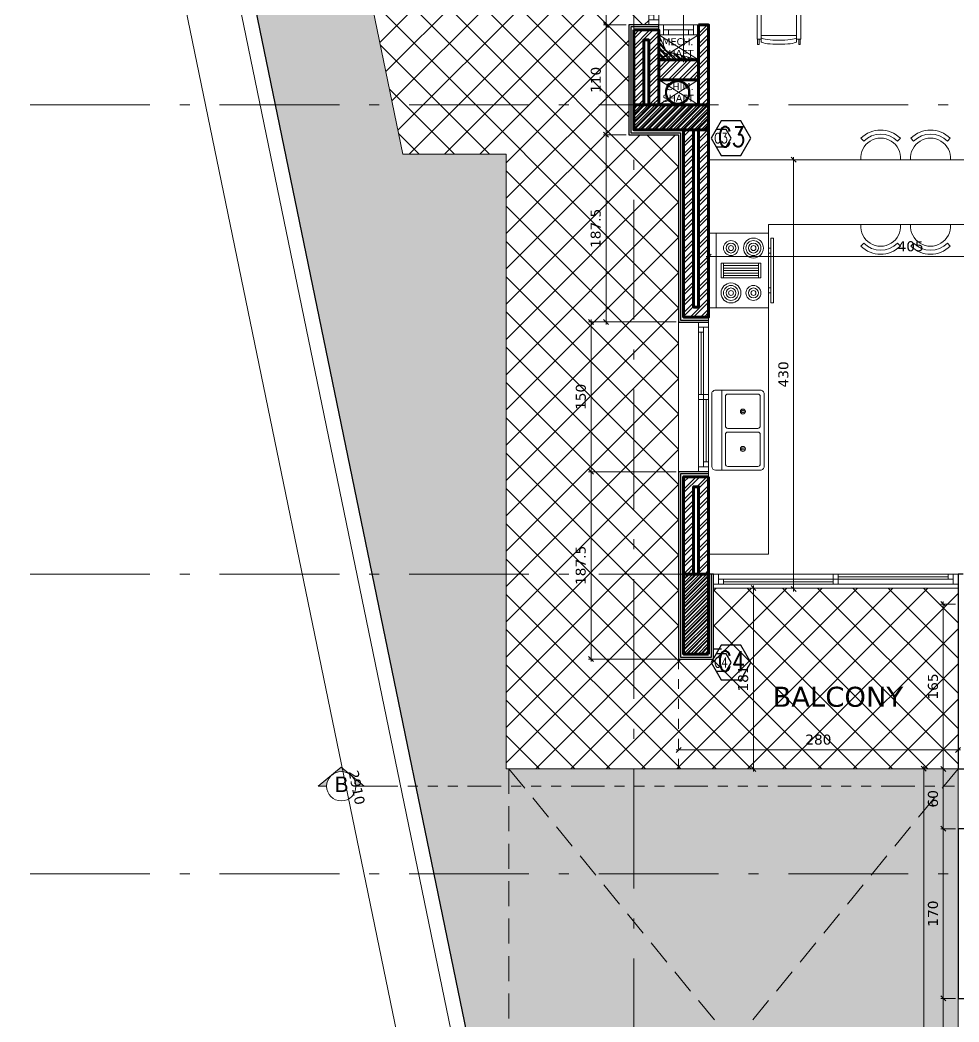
# Model space of a CAD drawing. Header units: inches. Extents: x -48 to 777, y -156 to 510.
# Drawn here: x 484.33 to 493.74, y 238.37 to 248.41 of the extents above; entities that cross this region are included whole.
import ezdxf
from ezdxf.enums import TextEntityAlignment as Align

# ---------------------------------------------------------------- set-up
doc = ezdxf.new("R2010")
doc.units = ezdxf.units.IN
doc.header["$MEASUREMENT"] = 0
for name, pattern in [('ACAD_ISO06W100', [36, 24, -3, 0, -3, 0, -3, 0, -3]), ('ACAD_ISO10W100', [18, 12, -3, 0, -3]), ('HIDDEN', [0.375, 0.25, -0.125])]:
    doc.linetypes.add(name, pattern=pattern)
doc.layers.get('Defpoints').update_dxf_attribs({"lineweight": 5})
for name, color, linetype, lineweight in [('A-AXIS', 253, 'ACAD_ISO10W100', 5), ('A-AXIS ST', 251, 'ACAD_ISO10W100', 5), ('A-DIM', 9, 'Continuous', 5), ('A-FURN1', 211, 'Continuous', 15), ('A-HIDDEN', 254, 'HIDDEN', 5), ('A-PILLARS', 1, 'Continuous', 60), ('A-PROJECTION2', 5, 'Continuous', 20), ('A-SANITARY', 120, 'Continuous', 5), ('A-SIGNS1', 20, 'Continuous', 15), ('A-SIGNS2', 30, 'Continuous', 15), ('A-TEXT', 50, 'Continuous', 15), ('A-TILING1', 43, 'Continuous', 9), ('A-WALLS', 7, 'Continuous', 60), ('A-WINDOWS', 4, 'Continuous', 20), ('C-METAL', 190, 'Continuous', 30), ('C-STONE', 42, 'Continuous', 30), ('D-STONE', 52, 'Continuous', 20), ('H-GRASS', 100, 'Continuous', 5), ('H-OTHERS', 189, 'Continuous', 5), ('H-PILLARS', 61, 'Continuous', 5), ('H-TILING', 54, 'Continuous', 5), ('H-WALLS', 51, 'Continuous', 5), ('str-shaft', 1, 'Continuous', 5)]:
    doc.layers.add(name, color=color, linetype=linetype, lineweight=lineweight)
for name, color, linetype in [('str-col-hatch', 8, 'Continuous'), ('str-COL-TAG-100', 1, 'Continuous'), ('str-COL-TAG-50', 7, 'Continuous'), ('str-columns', 3, 'Continuous')]:
    doc.layers.add(name, color=color, linetype=linetype)
doc.styles.add('ROMAND', font='verdana.ttf')
doc.styles.add('ROMANS', font='romans__.ttf', dxfattribs={"height": 0.14})
doc.styles.add('Stretch', font='GOTHIC.TTF', dxfattribs={"width": 0.75, "height": 0.2})
doc.dimstyles.new('M-1.50', dxfattribs={"dimtxt": 0.1, "dimasz": 0.05, "dimexe": 0.025, "dimexo": 0.025, "dimgap": 0.05, "dimtad": 1, "dimlfac": 100, "dimrnd": 0.5, "dimzin": 9, "dimdsep": 46, "dimtxsty": 'ROMAND', "dimblk": 'OBLIQUE', "dimcen": 1, "dimdle": 0.025, "dimclrd": 256, "dimclre": 256, "dimclrt": 2, "dimadec": 0, "dimazin": 0, "dimtfac": 0.666667, "dimtmove": 2, "dimatfit": 3, "dimfxl": 0.04, "dimtolj": 1, "dimtzin": 5, "dimlwd": -1, "dimlwe": -1, "dimarcsym": 0})

# ---------------------------------------------------------------- blocks, each defined once
blk = doc.blocks.new('_Oblique')
at = {"color": 0, "linetype": 'ByBlock', "lineweight": -2}
blk.add_line((-0.5, -0.5), (0.5, 0.5), dxfattribs=at)
blk = doc.blocks.new('*D7')
at = {"layer": 'A-DIM', "transparency": 16777216}
for p, q in [((332.556, 67.891), (332.119, 67.891)), ((332.144, 67.916), (332.144, 63.366)), ((332.556, 63.391), (332.119, 63.391))]:
    blk.add_line(p, q, dxfattribs=at)
at = {"layer": 'Defpoints', "color": 0, "transparency": 16777216}
for p in [(332.581, 67.891), (332.144, 63.391), (332.581, 63.391)]:
    blk.add_point(p, dxfattribs=at)
at = {"layer": 'A-DIM', "transparency": 16777216, "xscale": 0.05, "yscale": 0.05, "zscale": 0.05}
for p, rotation in [((332.144, 67.891), 90), ((332.144, 63.391), 270)]:
    blk.add_blockref('_Oblique', p, dxfattribs=dict(at, rotation=rotation))
at = {"layer": 'A-DIM', "color": 2, "transparency": 16777216, "insert": (332.042, 65.641), "char_height": 0.1, "attachment_point": 5, "rotation": 90, "style": 'ROMAND'}
blk.add_mtext('\\A1;450', dxfattribs=at)
blk = doc.blocks.new('*D8')
at = {"layer": 'A-DIM', "transparency": 16777216}
for p, q in [((327.081, 67.866), (327.081, 67.523)), ((332.581, 67.866), (332.581, 67.523)), ((332.606, 67.548), (327.056, 67.548))]:
    blk.add_line(p, q, dxfattribs=at)
at = {"layer": 'Defpoints', "color": 0, "transparency": 16777216}
for p in [(327.081, 67.891), (332.581, 67.891), (327.081, 67.548)]:
    blk.add_point(p, dxfattribs=at)
at = {"layer": 'A-DIM', "transparency": 16777216, "xscale": 0.05, "yscale": 0.05, "zscale": 0.05, "rotation": 180}
blk.add_blockref('_Oblique', (327.081, 67.548), dxfattribs=at)
at = {"layer": 'A-DIM', "transparency": 16777216, "xscale": 0.05, "yscale": 0.05, "zscale": 0.05}
blk.add_blockref('_Oblique', (332.581, 67.548), dxfattribs=at)
at = {"layer": 'A-DIM', "color": 2, "transparency": 16777216, "insert": (329.831, 67.65), "char_height": 0.1, "attachment_point": 5, "style": 'ROMAND'}
blk.add_mtext('\\A1;550', dxfattribs=at)
blk = doc.blocks.new('*U29')
for p, q in [((50, 100), (2300, 100)), ((50, 50), (2300, 50)), ((50, 0), (2300, 0)), ((100, 100), (100, 50)), ((100, 75), (1150, 75)), ((1150, 0), (1150, 100)), ((1200, 0), (1200, 100)), ((1200, 25), (2250, 25)), ((2250, 0), (2250, 50))]:
    blk.add_line(p, q)
for points in [[(0, 100), (50, 100), (50, 0), (0, 0)], [(2350, 100), (2300, 100), (2300, 0), (2350, 0)]]:
    blk.add_lwpolyline(points)
blk = doc.blocks.new('*U25')
for p, q in [((50, 100), (1450, 100)), ((50, 50), (1450, 50)), ((50, 0), (1450, 0)), ((100, 100), (100, 50)), ((100, 75), (725, 75)), ((725, 0), (725, 100)), ((775, 0), (775, 100)), ((775, 25), (1400, 25)), ((1400, 0), (1400, 50))]:
    blk.add_line(p, q)
for points in [[(0, 100), (50, 100), (50, 0), (0, 0)], [(1500, 100), (1450, 100), (1450, 0), (1500, 0)]]:
    blk.add_lwpolyline(points)
blk = doc.blocks.new('thnyfujgfdfd')
for p, q in [((620.687, 375.694), (620.687, 375.754)), ((620.687, 375.754), (620.705, 375.754)), ((620.705, 375.694), (620.705, 375.754)), ((620.776, 375.741), (620.801, 375.745)), ((620.801, 375.745), (620.83, 375.748)), ((620.83, 375.748), (620.862, 375.75)), ((620.862, 375.75), (620.896, 375.751)), ((620.896, 375.751), (620.931, 375.752)), ((620.931, 375.752), (620.966, 375.751)), ((620.966, 375.751), (621.001, 375.75)), ((621.001, 375.75), (621.033, 375.748)), ((621.033, 375.748), (621.062, 375.745)), ((621.062, 375.745), (621.087, 375.741)), ((621.158, 375.694), (621.158, 375.754)), ((621.158, 375.754), (621.175, 375.754)), ((621.175, 375.694), (621.175, 375.754)), ((620.681, 375.694), (620.681, 375.302)), ((620.728, 375.694), (620.681, 375.694)), ((620.728, 375.723), (620.731, 375.728)), ((620.728, 375.723), (620.728, 375.272)), ((620.728, 375.677), (620.731, 375.682)), ((621.134, 375.653), (620.728, 375.653)), ((620.731, 375.728), (620.741, 375.733)), ((620.731, 375.682), (620.741, 375.686)), ((620.741, 375.733), (620.755, 375.737)), ((620.741, 375.686), (620.755, 375.691)), ((620.755, 375.737), (620.776, 375.741)), ((620.755, 375.691), (620.776, 375.695)), ((620.776, 375.695), (620.801, 375.699)), ((620.801, 375.699), (620.83, 375.701)), ((620.83, 375.701), (620.862, 375.704)), ((620.862, 375.704), (620.896, 375.705)), ((620.896, 375.705), (620.931, 375.705)), ((620.931, 375.705), (620.966, 375.705)), ((620.966, 375.705), (621.001, 375.704)), ((621.001, 375.704), (621.033, 375.701)), ((621.033, 375.701), (621.062, 375.699)), ((621.062, 375.699), (621.087, 375.695)), ((621.087, 375.741), (621.107, 375.737)), ((621.087, 375.695), (621.107, 375.691)), ((621.107, 375.737), (621.122, 375.733)), ((621.107, 375.691), (621.122, 375.686)), ((621.122, 375.733), (621.131, 375.728)), ((621.122, 375.686), (621.131, 375.682)), ((621.131, 375.728), (621.134, 375.723)), ((621.131, 375.682), (621.134, 375.677)), ((621.134, 375.723), (621.134, 375.272)), ((621.181, 375.694), (621.134, 375.694)), ((621.181, 375.694), (621.181, 375.302)), ((620.728, 375.302), (620.681, 375.302)), ((621.181, 375.302), (621.134, 375.302)), ((621.134, 375.272), (620.728, 375.272))]:
    blk.add_line(p, q)
blk = doc.blocks.new('dining 2')
at = {"layer": 'A-FURN1'}
for p, q in [((548.752, 324.792), (548.752, 323.992)), ((549.302, 324.792), (549.302, 323.992)), ((549.852, 324.791), (549.852, 323.991))]:
    blk.add_line(p, q, dxfattribs=at)
blk.add_lwpolyline([(548.202, 323.992), (550.402, 323.992), (550.402, 324.792), (548.202, 324.792)], close=True, dxfattribs=at)
at = {"layer": 'A-FURN1', "extrusion": (0, 0, -1)}
for p, xscale, yscale, zscale, rotation in [((-5.162, -3.537), -0.875000000495533, 0.875000000495533, 0.875000000495533, 7.09352576677702e-10), ((-1092.342, -3.537), 0.875000000495533, 0.875000000495533, 0.875000000495533, 7.093909161536228e-10), ((-6.262, -3.537), -0.875000000495533, 0.875000000495533, 0.875000000495533, 7.09352576677702e-10), ((-876.515, -218.922), -0.8750000004955332, 0.8750000004955332, 0.8750000004955332, 270.0000000007093), ((-222.056, -218.922), 0.8750000004955332, 0.8750000004955332, 0.8750000004955332, 90.00000000070933), ((-5.162, 652.322), 0.875000000495533, 0.875000000495533, 0.875000000495533, 180.0000000007093), ((-1092.342, 652.322), -0.875000000495533, 0.875000000495533, 0.875000000495533, 180.0000000007092), ((-6.262, 652.322), 0.875000000495533, 0.875000000495533, 0.875000000495533, 180.0000000007093), ((-6.812, 652.321), 0.875000000495533, 0.875000000495533, 0.875000000495533, 180.0000000007093)]:
    blk.add_blockref('thnyfujgfdfd', p, dxfattribs=dict(at, xscale=xscale, yscale=yscale, zscale=zscale, rotation=rotation))
at = {"layer": 'A-FURN1', "extrusion": (0, 0, -1), "xscale": -0.875000000495533, "yscale": 0.875000000495533, "zscale": 0.875000000495533}
blk.add_blockref('thnyfujgfdfd', (-6.812, -3.538), dxfattribs=at)
blk = doc.blocks.new('dgfbd')
for p, q in [((329.904, -20.202), (329.904, -19.452)), ((329.954, -19.902), (329.954, -19.752)), ((329.954, -19.752), (330.354, -19.752)), ((329.979, -19.902), (329.979, -19.752)), ((330.329, -19.752), (330.329, -19.902)), ((330.354, -19.752), (330.354, -19.902)), ((330.329, -19.777), (329.979, -19.777)), ((329.979, -19.802), (330.329, -19.802)), ((330.329, -19.827), (329.979, -19.827)), ((329.979, -19.852), (330.329, -19.852)), ((330.354, -19.902), (329.954, -19.902)), ((330.329, -19.877), (329.979, -19.877))]:
    blk.add_line(p, q)
for points in [[(330.429, -19.452), (329.829, -19.452), (329.829, -20.202), (330.429, -20.202)], [(330.454, -19.502), (330.479, -19.502), (330.479, -20.152), (330.454, -20.152)], [(330.429, -19.652), (330.454, -19.652), (330.454, -19.602), (330.429, -19.602)], [(330.429, -20.002), (330.454, -20.002), (330.454, -20.052), (330.429, -20.052)]]:
    blk.add_lwpolyline(points, close=True)
for centre, radius in [((330.054, -19.602), 0.075), ((330.054, -19.602), 0.05), ((330.279, -19.602), 0.1), ((330.279, -19.602), 0.075), ((330.279, -19.602), 0.05), ((330.054, -19.602), 0.025), ((330.279, -19.602), 0.025), ((330.054, -20.052), 0.1), ((330.054, -20.052), 0.075), ((330.054, -20.052), 0.05), ((330.054, -20.052), 0.025), ((330.279, -20.052), 0.075), ((330.279, -20.052), 0.05), ((330.279, -20.052), 0.025)]:
    blk.add_circle(centre, radius)
blk = doc.blocks.new('gchxfd')
blk.add_line((330.526, -18.61), (330.526, -17.81))
for points in [[(330.463, -18.61, -0.414214), (330.426, -18.573), (330.426, -17.848, -0.414214), (330.463, -17.81), (330.913, -17.81, -0.414214), (330.951, -17.848), (330.951, -18.573, -0.414214), (330.913, -18.61)], [(330.588, -18.192, -0.414214), (330.563, -18.167), (330.563, -17.873, -0.414214), (330.588, -17.848), (330.888, -17.848, -0.414214), (330.913, -17.873), (330.913, -18.167, -0.414214), (330.888, -18.192)], [(330.713, -18.023, -1), (330.763, -18.023, -1)], [(330.726, -18.023, -1), (330.751, -18.023, -1)], [(330.588, -18.573, -0.414214), (330.563, -18.548), (330.563, -18.254, -0.414214), (330.588, -18.229), (330.888, -18.229, -0.414214), (330.913, -18.254), (330.913, -18.548, -0.414214), (330.888, -18.573)], [(330.713, -18.398, -1), (330.763, -18.398, -1)], [(330.726, -18.398, -1), (330.751, -18.398, -1)]]:
    blk.add_lwpolyline(points, format="xyb", close=True)
blk = doc.blocks.new('ZDGFHGCGFF')
h = blk.add_hatch(color=256)
h.paths.add_polyline_path([(94.0863, 59.8041), (94.1509, 59.726, 0.223535), (94.0863, 59.7564)])
h.paths.add_polyline_path([(94.1509, 59.726), (94.1951, 59.6725), (94.1509, 59.6191, 0.17452), (94.1701, 59.6725, 0.17452)])
h.paths.add_polyline_path([(94.0863, 59.5887, 0.223535), (94.1509, 59.6191), (94.0863, 59.541)])
for p, q in [((94.0863, 59.7564), (94.0863, 59.8041)), ((94.0863, 59.8041), (94.1951, 59.6725)), ((94.1951, 59.6725), (94.0863, 59.541)), ((94.0863, 59.541), (94.0863, 59.5887))]:
    blk.add_line(p, q)
blk.add_circle((94.0863, 59.6725), 0.0839)
blk = doc.blocks.new('ZDGFHGCJHGHFG')
at = {"layer": 'A-SIGNS1', "rotation": 90}
blk.add_blockref('ZDGFHGCGFF', (154.0776, -34.4137), dxfattribs=at)
at = {"layer": 'A-SIGNS2', "linetype": 'ACAD_ISO06W100', "ltscale": 0.01, "style": 'Stretch', "flags": 12}
blk.add_attdef('A', text='', height=0.0883, dxfattribs=at).set_placement((94.4069, 59.6837), align=Align.MIDDLE)
blk = doc.blocks.new('AXIS')
at = {"layer": 'A-AXIS ST', "ltscale": 0.1}
for p, q in [((633.96853, 296.91777), (633.96853, 336.01919)), ((657.61853, 323.76934), (627.81853, 323.76934)), ((657.61853, 319.06933), (627.81853, 319.06933)), ((657.61853, 316.06777), (627.81853, 316.06777))]:
    blk.add_line(p, q, dxfattribs=at)
blk = doc.blocks.new('*D1336')
at = {"layer": 'A-DIM', "transparency": 16777216}
blk.add_line((490.977, 253.834), (490.977, 247.984), dxfattribs=at)
at = {"layer": 'Defpoints', "color": 0, "transparency": 16777216}
for p in [(490.977, 253.809), (490.977, 248.009), (490.977, 248.009)]:
    blk.add_point(p, dxfattribs=at)
at = {"layer": 'A-DIM', "transparency": 16777216, "xscale": 0.05, "yscale": 0.05, "zscale": 0.05}
for p, rotation in [((490.977, 253.809), 90), ((490.977, 248.009), 270)]:
    blk.add_blockref('_Oblique', p, dxfattribs=dict(at, rotation=rotation))
at = {"layer": 'A-DIM', "color": 2, "transparency": 16777216, "insert": (490.874, 250.909), "char_height": 0.1, "attachment_point": 5, "rotation": 90, "style": 'ROMAND'}
blk.add_mtext('\\A1;580', dxfattribs=at)
blk = doc.blocks.new('*D1339')
at = {"layer": 'A-DIM', "transparency": 16777216}
blk.add_line((491.202, 246.039), (495.302, 246.039), dxfattribs=at)
at = {"layer": 'Defpoints', "color": 0, "transparency": 16777216}
for p in [(491.227, 246.039), (495.277, 246.039), (495.277, 246.039)]:
    blk.add_point(p, dxfattribs=at)
at = {"layer": 'A-DIM', "transparency": 16777216, "xscale": 0.05, "yscale": 0.05, "zscale": 0.05, "rotation": 180}
blk.add_blockref('_Oblique', (491.227, 246.039), dxfattribs=at)
at = {"layer": 'A-DIM', "transparency": 16777216, "xscale": 0.05, "yscale": 0.05, "zscale": 0.05}
blk.add_blockref('_Oblique', (495.277, 246.039), dxfattribs=at)
at = {"layer": 'A-DIM', "color": 2, "transparency": 16777216, "insert": (493.252, 246.141), "char_height": 0.1, "attachment_point": 5, "style": 'ROMAND'}
blk.add_mtext('\\A1;405', dxfattribs=at)
blk = doc.blocks.new('*D1342')
at = {"layer": 'A-DIM', "transparency": 16777216}
for p, q in [((492.079, 242.682), (492.079, 247.034)), ((492.054, 242.707), (492.054, 242.707))]:
    blk.add_line(p, q, dxfattribs=at)
at = {"layer": 'Defpoints', "color": 0, "transparency": 16777216}
for p in [(492.079, 247.009), (492.079, 247.009), (492.079, 242.707)]:
    blk.add_point(p, dxfattribs=at)
at = {"layer": 'A-DIM', "transparency": 16777216, "xscale": 0.05, "yscale": 0.05, "zscale": 0.05}
for p, rotation in [((492.079, 247.009), 90), ((492.079, 242.707), 270)]:
    blk.add_blockref('_Oblique', p, dxfattribs=dict(at, rotation=rotation))
at = {"layer": 'A-DIM', "color": 2, "transparency": 16777216, "insert": (491.977, 244.858), "char_height": 0.1, "attachment_point": 5, "rotation": 90, "style": 'ROMAND'}
blk.add_mtext('\\A1;430', dxfattribs=at)
blk = doc.blocks.new('*D1343')
at = {"layer": 'A-DIM', "transparency": 16777216}
for p, q in [((491.677, 242.742), (491.677, 240.882)), ((492.054, 240.907), (491.652, 240.907))]:
    blk.add_line(p, q, dxfattribs=at)
at = {"layer": 'Defpoints', "color": 0, "transparency": 16777216}
for p in [(491.677, 242.717), (491.677, 240.907), (492.079, 240.907)]:
    blk.add_point(p, dxfattribs=at)
at = {"layer": 'A-DIM', "transparency": 16777216, "xscale": 0.05, "yscale": 0.05, "zscale": 0.05}
for p, rotation in [((491.677, 242.717), 90), ((491.677, 240.907), 270)]:
    blk.add_blockref('_Oblique', p, dxfattribs=dict(at, rotation=rotation))
at = {"layer": 'A-DIM', "color": 2, "transparency": 16777216, "insert": (491.574, 241.812), "char_height": 0.1, "attachment_point": 5, "rotation": 90, "style": 'ROMAND'}
blk.add_mtext('\\A1;181', dxfattribs=at)
blk = doc.blocks.new('*D1344')
at = {"layer": 'A-DIM', "transparency": 16777216}
for p, q in [((490.902, 241.096), (493.752, 241.096)), ((490.927, 241.071), (490.927, 241.071)), ((493.727, 241.068), (493.727, 241.121))]:
    blk.add_line(p, q, dxfattribs=at)
at = {"layer": 'Defpoints', "color": 0, "transparency": 16777216}
for p in [(490.927, 241.096), (493.727, 241.096), (493.727, 241.043)]:
    blk.add_point(p, dxfattribs=at)
at = {"layer": 'A-DIM', "transparency": 16777216, "xscale": 0.05, "yscale": 0.05, "zscale": 0.05, "rotation": 180}
blk.add_blockref('_Oblique', (490.927, 241.096), dxfattribs=at)
at = {"layer": 'A-DIM', "transparency": 16777216, "xscale": 0.05, "yscale": 0.05, "zscale": 0.05}
blk.add_blockref('_Oblique', (493.727, 241.096), dxfattribs=at)
at = {"layer": 'A-DIM', "color": 2, "transparency": 16777216, "insert": (492.327, 241.199), "char_height": 0.1, "attachment_point": 5, "style": 'ROMAND'}
blk.add_mtext('\\A1;280', dxfattribs=at)
blk = doc.blocks.new('*D1250')
at = {"layer": 'A-DIM', "transparency": 16777216}
for p, q in [((485.162, 255.053), (484.637, 254.945)), ((490.546, 226.424), (484.657, 254.975)), ((491.041, 226.552), (490.517, 226.444))]:
    blk.add_line(p, q, dxfattribs=at)
at = {"layer": 'Defpoints', "color": 0, "transparency": 16777216}
for p in [(485.187, 255.058), (484.662, 254.95), (491.066, 226.557)]:
    blk.add_point(p, dxfattribs=at)
at = {"layer": 'A-DIM', "transparency": 16777216, "xscale": 0.05, "yscale": 0.05, "zscale": 0.05}
for p, rotation in [((484.662, 254.95), 101.6557585089474), ((490.541, 226.449), 281.6557585089474)]:
    blk.add_blockref('_Oblique', p, dxfattribs=dict(at, rotation=rotation))
at = {"layer": 'A-DIM', "color": 2, "transparency": 16777216, "insert": (487.701, 240.72), "char_height": 0.1, "attachment_point": 5, "rotation": 281.6558, "style": 'ROMAND'}
blk.add_mtext('\\A1;2910', dxfattribs=at)
blk = doc.blocks.new('*D1255')
at = {"layer": 'A-DIM', "transparency": 16777216}
for p, q in [((490.402, 250.708), (490.174, 250.708)), ((490.199, 250.733), (490.199, 248.333)), ((490.402, 248.358), (490.174, 248.358))]:
    blk.add_line(p, q, dxfattribs=at)
at = {"layer": 'Defpoints', "color": 0, "transparency": 16777216}
for p in [(490.427, 250.708), (490.199, 248.358), (490.427, 248.358)]:
    blk.add_point(p, dxfattribs=at)
at = {"layer": 'A-DIM', "transparency": 16777216, "xscale": 0.05, "yscale": 0.05, "zscale": 0.05}
for p, rotation in [((490.199, 250.708), 90), ((490.199, 248.358), 270)]:
    blk.add_blockref('_Oblique', p, dxfattribs=dict(at, rotation=rotation))
at = {"layer": 'A-DIM', "color": 2, "transparency": 16777216, "insert": (490.097, 249.533), "char_height": 0.1, "attachment_point": 5, "rotation": 90, "style": 'ROMAND'}
blk.add_mtext('\\A1;235', dxfattribs=at)
blk = doc.blocks.new('*D1256')
at = {"layer": 'A-DIM', "transparency": 16777216}
for p, q in [((490.402, 248.358), (490.174, 248.358)), ((490.199, 248.383), (490.199, 247.233)), ((490.402, 247.258), (490.174, 247.258))]:
    blk.add_line(p, q, dxfattribs=at)
at = {"layer": 'Defpoints', "color": 0, "transparency": 16777216}
for p in [(490.427, 248.358), (490.199, 247.258), (490.427, 247.258)]:
    blk.add_point(p, dxfattribs=at)
at = {"layer": 'A-DIM', "transparency": 16777216, "xscale": 0.05, "yscale": 0.05, "zscale": 0.05}
for p, rotation in [((490.199, 248.358), 90), ((490.199, 247.258), 270)]:
    blk.add_blockref('_Oblique', p, dxfattribs=dict(at, rotation=rotation))
at = {"layer": 'A-DIM', "color": 2, "transparency": 16777216, "insert": (490.097, 247.808), "char_height": 0.1, "attachment_point": 5, "rotation": 90, "style": 'ROMAND'}
blk.add_mtext('\\A1;110', dxfattribs=at)
blk = doc.blocks.new('*D1257')
at = {"layer": 'A-DIM', "transparency": 16777216}
for p, q in [((490.402, 247.258), (490.174, 247.258)), ((490.199, 247.283), (490.199, 245.358)), ((490.902, 245.383), (490.174, 245.383))]:
    blk.add_line(p, q, dxfattribs=at)
at = {"layer": 'Defpoints', "color": 0, "transparency": 16777216}
for p in [(490.427, 247.258), (490.199, 245.383), (490.927, 245.383)]:
    blk.add_point(p, dxfattribs=at)
at = {"layer": 'A-DIM', "transparency": 16777216, "xscale": 0.05, "yscale": 0.05, "zscale": 0.05}
for p, rotation in [((490.199, 247.258), 90), ((490.199, 245.383), 270)]:
    blk.add_blockref('_Oblique', p, dxfattribs=dict(at, rotation=rotation))
at = {"layer": 'A-DIM', "color": 2, "transparency": 16777216, "insert": (490.096, 246.321), "char_height": 0.1, "attachment_point": 5, "rotation": 90, "style": 'ROMAND'}
blk.add_mtext('\\A1;187.5', dxfattribs=at)
blk = doc.blocks.new('*D1258')
at = {"layer": 'A-DIM', "transparency": 16777216}
for p, q in [((490.902, 245.383), (490.024, 245.383)), ((490.049, 245.408), (490.049, 243.858)), ((490.902, 243.883), (490.024, 243.883))]:
    blk.add_line(p, q, dxfattribs=at)
at = {"layer": 'Defpoints', "color": 0, "transparency": 16777216}
for p in [(490.927, 245.383), (490.049, 243.883), (490.927, 243.883)]:
    blk.add_point(p, dxfattribs=at)
at = {"layer": 'A-DIM', "transparency": 16777216, "xscale": 0.05, "yscale": 0.05, "zscale": 0.05}
for p, rotation in [((490.049, 245.383), 90), ((490.049, 243.883), 270)]:
    blk.add_blockref('_Oblique', p, dxfattribs=dict(at, rotation=rotation))
at = {"layer": 'A-DIM', "color": 2, "transparency": 16777216, "insert": (489.947, 244.633), "char_height": 0.1, "attachment_point": 5, "rotation": 90, "style": 'ROMAND'}
blk.add_mtext('\\A1;150', dxfattribs=at)
blk = doc.blocks.new('*D1259')
at = {"layer": 'A-DIM', "transparency": 16777216}
for p, q in [((490.902, 243.883), (490.024, 243.883)), ((490.049, 243.908), (490.049, 241.982)), ((490.902, 242.007), (490.024, 242.007))]:
    blk.add_line(p, q, dxfattribs=at)
at = {"layer": 'Defpoints', "color": 0, "transparency": 16777216}
for p in [(490.927, 243.883), (490.049, 242.007), (490.927, 242.007)]:
    blk.add_point(p, dxfattribs=at)
at = {"layer": 'A-DIM', "transparency": 16777216, "xscale": 0.05, "yscale": 0.05, "zscale": 0.05}
for p, rotation in [((490.049, 243.883), 90), ((490.049, 242.007), 270)]:
    blk.add_blockref('_Oblique', p, dxfattribs=dict(at, rotation=rotation))
at = {"layer": 'A-DIM', "color": 2, "transparency": 16777216, "insert": (489.946, 242.945), "char_height": 0.1, "attachment_point": 5, "rotation": 90, "style": 'ROMAND'}
blk.add_mtext('\\A1;187.5', dxfattribs=at)
blk = doc.blocks.new('*D1260')
at = {"layer": 'A-DIM', "transparency": 16777216}
for p, q in [((493.578, 242.582), (493.578, 240.882)), ((493.702, 242.557), (493.553, 242.557)), ((493.702, 240.907), (493.553, 240.907))]:
    blk.add_line(p, q, dxfattribs=at)
at = {"layer": 'Defpoints', "color": 0, "transparency": 16777216}
for p in [(493.727, 242.557), (493.578, 240.907), (493.727, 240.907)]:
    blk.add_point(p, dxfattribs=at)
at = {"layer": 'A-DIM', "transparency": 16777216, "xscale": 0.05, "yscale": 0.05, "zscale": 0.05}
for p, rotation in [((493.578, 242.557), 90), ((493.578, 240.907), 270)]:
    blk.add_blockref('_Oblique', p, dxfattribs=dict(at, rotation=rotation))
at = {"layer": 'A-DIM', "color": 2, "transparency": 16777216, "insert": (493.476, 241.732), "char_height": 0.1, "attachment_point": 5, "rotation": 90, "style": 'ROMAND'}
blk.add_mtext('\\A1;165', dxfattribs=at)
blk = doc.blocks.new('*D1261')
at = {"layer": 'A-DIM', "transparency": 16777216}
for p, q in [((493.702, 240.907), (493.553, 240.907)), ((493.578, 240.932), (493.578, 240.282)), ((493.702, 240.307), (493.553, 240.307))]:
    blk.add_line(p, q, dxfattribs=at)
at = {"layer": 'Defpoints', "color": 0, "transparency": 16777216}
for p in [(493.727, 240.907), (493.578, 240.307), (493.727, 240.307)]:
    blk.add_point(p, dxfattribs=at)
at = {"layer": 'A-DIM', "transparency": 16777216, "xscale": 0.05, "yscale": 0.05, "zscale": 0.05}
for p, rotation in [((493.578, 240.907), 90), ((493.578, 240.307), 270)]:
    blk.add_blockref('_Oblique', p, dxfattribs=dict(at, rotation=rotation))
at = {"layer": 'A-DIM', "color": 2, "transparency": 16777216, "insert": (493.476, 240.607), "char_height": 0.1, "attachment_point": 5, "rotation": 90, "style": 'ROMAND'}
blk.add_mtext('\\A1;60', dxfattribs=at)
blk = doc.blocks.new('*D1262')
at = {"layer": 'A-DIM', "transparency": 16777216}
for p, q in [((493.702, 240.307), (493.553, 240.307)), ((493.578, 240.332), (493.578, 238.582)), ((493.702, 238.607), (493.553, 238.607))]:
    blk.add_line(p, q, dxfattribs=at)
at = {"layer": 'Defpoints', "color": 0, "transparency": 16777216}
for p in [(493.727, 240.307), (493.578, 238.607), (493.727, 238.607)]:
    blk.add_point(p, dxfattribs=at)
at = {"layer": 'A-DIM', "transparency": 16777216, "xscale": 0.05, "yscale": 0.05, "zscale": 0.05}
for p, rotation in [((493.578, 240.307), 90), ((493.578, 238.607), 270)]:
    blk.add_blockref('_Oblique', p, dxfattribs=dict(at, rotation=rotation))
at = {"layer": 'A-DIM', "color": 2, "transparency": 16777216, "insert": (493.476, 239.457), "char_height": 0.1, "attachment_point": 5, "rotation": 90, "style": 'ROMAND'}
blk.add_mtext('\\A1;170', dxfattribs=at)
blk = doc.blocks.new('*D1263')
at = {"layer": 'A-DIM', "transparency": 16777216}
for p, q in [((493.702, 238.607), (493.553, 238.607)), ((493.578, 238.632), (493.578, 237.082)), ((493.702, 237.107), (493.553, 237.107))]:
    blk.add_line(p, q, dxfattribs=at)
at = {"layer": 'Defpoints', "color": 0, "transparency": 16777216}
for p in [(493.727, 238.607), (493.578, 237.107), (493.727, 237.107)]:
    blk.add_point(p, dxfattribs=at)
at = {"layer": 'A-DIM', "transparency": 16777216, "xscale": 0.05, "yscale": 0.05, "zscale": 0.05}
for p, rotation in [((493.578, 238.607), 90), ((493.578, 237.107), 270)]:
    blk.add_blockref('_Oblique', p, dxfattribs=dict(at, rotation=rotation))
at = {"layer": 'A-DIM', "color": 2, "transparency": 16777216, "insert": (493.476, 237.857), "char_height": 0.1, "attachment_point": 5, "rotation": 90, "style": 'ROMAND'}
blk.add_mtext('\\A1;150', dxfattribs=at)
blk = doc.blocks.new('*U55')
for p, q in [((50, 100), (2400, 100)), ((50, 50), (2400, 50)), ((50, 0), (2400, 0)), ((100, 100), (100, 50)), ((100, 75), (1200, 75)), ((1200, 0), (1200, 100)), ((1250, 0), (1250, 100)), ((1250, 25), (2350, 25)), ((2350, 0), (2350, 50))]:
    blk.add_line(p, q)
for points in [[(0, 100), (50, 100), (50, 0), (0, 0)], [(2450, 100), (2400, 100), (2400, 0), (2450, 0)]]:
    blk.add_lwpolyline(points)
blk = doc.blocks.new('*U32')
for p, q in [((50, 100), (350, 100)), ((50, 50), (350, 50)), ((50, 0), (350, 0)), ((300, 50), (300, 0))]:
    blk.add_line(p, q)
for points in [[(0, 100), (50, 100), (50, 0), (0, 0)], [(100, 50), (100, 0)], [(400, 100), (350, 100), (350, 0), (400, 0)]]:
    blk.add_lwpolyline(points)
blk = doc.blocks.new('tags')
at = {"layer": 'str-COL-TAG-100', "color": 2}
blk.add_lwpolyline([(0.125, -0.262), (0.325, -0.262), (0.425, -0.088), (0.325, 0.085), (0.125, 0.085), (0.025, -0.088)], close=True, dxfattribs=at)
at = {"layer": 'str-COL-TAG-50', "color": 2}
blk.add_lwpolyline([(0.075, -0.175), (0.175, -0.175), (0.225, -0.088), (0.175, -0.002), (0.075, -0.002), (0.025, -0.088)], close=True, dxfattribs=at)
at = {"layer": 'str-COL-TAG-100', "color": 1, "style": 'ROMANS', "width": 0.699426}
blk.add_attdef('NUMBER', text='', height=0.2, dxfattribs=at).set_placement((0.092, -0.174), (0.368, -0.174), align=Align.FIT)
at = {"layer": 'str-COL-TAG-50', "color": 1, "style": 'ROMANS', "width": 0.697102}
blk.add_attdef('NUMBER', text='', height=0.1, dxfattribs=at).set_placement((0.056, -0.138), (0.194, -0.138), align=Align.FIT)
blk = doc.blocks.new('WOQOUO NAZAR')
at = {"layer": 'A-HIDDEN'}
for p, q in [((327.08134, 67.89084), (332.58135, 63.39085)), ((327.08135, 63.39084), (332.58134, 67.89085))]:
    blk.add_line(p, q, dxfattribs=at)
blk.add_lwpolyline([(327.08135, 63.39084), (332.58135, 63.39085), (332.58134, 67.89085), (327.08134, 67.89084)], close=True, dxfattribs=at)
at = {"layer": 'A-DIM'}
dim = blk.add_linear_dim(base=(327.08134, 67.54828), p1=(332.58134, 67.89085), p2=(327.08134, 67.89084), dimstyle='M-1.50', dxfattribs=at)
dim.commit()
dim.dimension.update_dxf_attribs({"geometry": '*D8', "text_midpoint": (329.83134, 67.65032)})
dim = blk.add_linear_dim(base=(332.14413, 63.39085), p1=(332.58134, 67.89085), p2=(332.58134, 63.39085), angle=90, dimstyle='M-1.50', dxfattribs=at)
dim.commit()
dim.dimension.update_dxf_attribs({"geometry": '*D7', "text_midpoint": (332.04208, 65.64085)})

msp = doc.modelspace()

# ---------------------------------------------------------------- hatches: boundary and pattern name
at = {"layer": 'H-GRASS'}
h = msp.add_hatch(dxfattribs=at)
h.set_pattern_fill('AR-SAND', color=256, scale=0.1, angle=270)
h.set_pattern_definition([(307.5, (-242.49175, -76.21088), (0.192682377, 0.006299336), [0, -0.152, 0, -0.17, 0, -0.1625]), (277.5, (-242.49175, -76.21088), (0.28221461, -0.17697767), [0, -0.082, 0, -0.137, 0, -0.0525]), (237.5, (-242.49175, -76.08788), (0.000565905, -0.311414186), [0, -0.05, 0, -0.18, 0, -0.235]), (227.5, (-242.49175, -76.08788), (0.08776756, -0.30061266), [0, -0.025, 0, -0.118, 0, -0.135])])
h.paths.add_polyline_path([(492.26028, 226.70688), (494.22678, 226.70688), (494.22678, 228.55688), (493.72678, 228.55688), (493.72678, 234.70688), (493.72678, 236.20688), (493.72678, 237.10688), (493.72678, 238.60688), (493.72678, 240.30688), (493.72678, 240.90688), (489.19984, 240.90688), (489.19984, 247.06472), (488.16287, 247.06472), (486.51391, 255.05831), (485.3397, 255.05831), (488.82527, 238.16144), (489.89738, 238.16144)])
h.paths.add_polyline_path([(497.57678, 226.70688), (498.32678, 226.70688), (498.32678, 228.55688), (497.57678, 228.55688)])
at = {"layer": 'H-OTHERS'}
h = msp.add_hatch(dxfattribs=at)
h.set_pattern_fill('ANSI32', color=256, scale=0.1, angle=-51.511645)
h.set_pattern_definition([(315, (499.093557, 263.527927), (0.026516504, 0.026516504), []), (315, (499.093557, 263.51025), (0.026516504, 0.026516504), [])])
h.paths.add_polyline_path([(491.12678, 248.00844), (490.80129, 248.09633), (490.72678, 248.25845), (490.72678, 248.00845)])
at = {"layer": 'H-PILLARS'}
h = msp.add_hatch(dxfattribs=at)
h.set_pattern_fill('ANSI31', color=256, scale=0.2)
h.set_pattern_definition([(45, (-50.941753, -76.219283), (-0.0176776695, 0.0176776695), [])])
h.paths.add_polyline_path([(490.47678, 247.55845), (490.47678, 247.30845), (491.22678, 247.30845), (491.22678, 247.55845)])
at = {"layer": 'H-PILLARS', "linetype": 'Continuous'}
h = msp.add_hatch(dxfattribs=at)
h.set_pattern_fill('ANSI31', color=256, scale=0.2)
h.set_pattern_definition([(45, (-54.391753, -70.60263), (-0.0176776695, 0.0176776695), [])])
h.paths.add_polyline_path([(491.22678, 242.05688), (490.97678, 242.05688), (490.97678, 242.85688), (491.22678, 242.85688)])
at = {"layer": 'H-TILING'}
h = msp.add_hatch(dxfattribs=at)
h.set_pattern_fill('ANSI37', color=256, scale=2)
h.set_pattern_definition([(45, (-242.34175, -76.21088), (-0.176776695, 0.176776695), []), (135, (-242.34175, -76.21088), (-0.176776695, -0.176776695), [])])
h.paths.add_polyline_path([(486.51391, 255.05831), (490.42678, 255.05831), (490.42678, 255.0082), (490.42678, 254.76504), (490.42678, 254.95844), (490.42678, 254.95844), (490.42678, 253.75845), (490.62678, 253.75845), (490.62678, 251.80845), (490.42678, 251.80845), (490.42678, 250.70845), (490.62678, 250.70845), (490.62678, 248.35845), (490.42678, 248.35845), (490.42678, 247.25845), (490.92678, 247.25845), (490.92678, 242.00688), (491.27678, 242.00688), (491.27678, 242.55688), (491.27678, 242.55688), (491.27678, 242.71688), (493.72678, 242.71688), (493.72678, 242.55688), (493.72678, 242.55688), (493.72678, 240.90688), (489.19984, 240.90688), (489.19984, 247.06472), (488.16287, 247.06472)])
at = {"layer": 'H-WALLS'}
h = msp.add_hatch(dxfattribs=at)
h.set_pattern_fill('ANSI32', color=256, scale=0.2)
h.set_pattern_definition([(45, (-242.34175, -76.21088), (-0.0530330086, 0.0530330086), []), (45, (-242.3064, -76.21088), (-0.0530330086, 0.0530330086), [])])
h.paths.add_polyline_path([(490.47678, 248.30845), (490.47678, 247.55845), (490.57678, 247.55845), (490.57678, 248.20845), (490.62678, 248.20845), (490.62678, 247.55845), (490.72678, 247.55845), (490.72678, 248.30845)])
h = msp.add_hatch(dxfattribs=at)
h.set_pattern_fill('ANSI32', color=256, scale=0.2)
h.set_pattern_definition([(45, (-143.49175, -76.21088), (-0.0530330086, 0.0530330086), []), (45, (-143.4564, -76.21088), (-0.0530330086, 0.0530330086), [])])
h.paths.add_polyline_path([(491.12678, 248.35845), (491.22678, 248.35845), (491.22678, 247.55844), (491.12678, 247.55844)])
h = msp.add_hatch(dxfattribs=at)
h.set_pattern_fill('ANSI32', color=256, scale=0.2)
h.set_pattern_definition([(45, (-143.49175, -76.26088), (-0.0530330086, 0.0530330086), []), (45, (-143.4564, -76.26088), (-0.0530330086, 0.0530330086), [])])
h.paths.add_polyline_path([(491.12678, 248.00845), (490.72678, 248.00845), (490.72678, 247.80845), (491.12678, 247.80845)])
h = msp.add_hatch(dxfattribs=at)
h.set_pattern_fill('ANSI32', color=256, scale=0.2)
h.set_pattern_definition([(45, (0, 99), (-0.053033009, 0.053033009), []), (45, (0.035355, 99), (-0.053033009, 0.053033009), [])])
h.paths.add_polyline_path([(491.07678, 247.30845), (490.97678, 247.30845), (490.97678, 245.43257), (491.22678, 245.43267), (491.22678, 247.30845), (491.12678, 247.30845), (491.12678, 247.30845), (491.12678, 245.53263), (491.07678, 245.53261)])
h = msp.add_hatch(dxfattribs=at)
h.set_pattern_fill('ANSI32', color=256, scale=0.2)
h.set_pattern_definition([(45, (-242.49175, -76.21088), (-0.0530330086, 0.0530330086), []), (45, (-242.4564, -76.21088), (-0.0530330086, 0.0530330086), [])])
h.paths.add_polyline_path([(491.22678, 243.83267), (490.97678, 243.83267), (490.97678, 242.85688), (491.07678, 242.85688), (491.07678, 243.73267), (491.12678, 243.73267), (491.12678, 242.85688), (491.22678, 242.85688)], flags=17)
at = {"layer": 'str-col-hatch'}
h = msp.add_hatch(dxfattribs=at)
h.set_pattern_fill('ANSI31', color=256, scale=0.4)
h.set_pattern_definition([(45, (-205.15302, 196.4992), (-0.035355339, 0.035355339), [])])
h.paths.add_polyline_path([(491.22678, 247.55845), (490.47678, 247.55845), (490.47678, 247.30845), (491.22678, 247.30845)])
h = msp.add_hatch(dxfattribs=at)
h.set_pattern_fill('ANSI31', color=256, scale=0.4)
h.set_pattern_definition([(45, (-205.15302, 191.347635), (-0.035355339, 0.035355339), [])])
h.paths.add_polyline_path([(490.97678, 242.85688), (490.97678, 242.05688), (491.22678, 242.05688), (491.22678, 242.85688)])

# ---------------------------------------------------------------- linework, layer by layer
at = {"layer": 'A-AXIS', "linetype": 'ACAD_ISO06W100', "ltscale": 0.014}
msp.add_line((487.77664, 240.73298), (511.66993, 240.73298), dxfattribs=at)
at = {"layer": 'A-FURN1', "extrusion": (0, 0, -1)}
for points in [[(-492.75309, 247.22317), (-492.78137, 247.19489, 0.41421356), (-493.12078, 247.19489), (-493.14907, 247.22317, -0.41421356)], [(-493.25309, 247.22317), (-493.28137, 247.19489, 0.41421356), (-493.62078, 247.19489), (-493.64907, 247.22317, -0.41421356)], [(-492.75309, 246.14371), (-492.78137, 246.17199, -0.41421356), (-493.12078, 246.17199), (-493.14907, 246.14371, 0.41421356)], [(-493.25309, 246.14371), (-493.28137, 246.17199, -0.41421356), (-493.62078, 246.17199), (-493.64907, 246.14371, 0.41421356)]]:
    msp.add_lwpolyline(points, format="xyb", close=True, dxfattribs=at)
for centre, start, end in [((-492.95108, 247.02518), 355.198389, 184.801611), ((-493.45108, 247.02518), 355.198389, 184.801611), ((-492.95108, 246.3417), 175.198389, 4.801611), ((-493.45108, 246.3417), 175.198389, 4.801611)]:
    msp.add_arc(centre, 0.2, start, end, dxfattribs=at)
at = {"layer": 'A-HIDDEN', "linetype": 'HIDDEN', "ltscale": 0.3}
msp.add_lwpolyline([(490.92678, 242.00688), (490.92678, 240.90688), (493.72678, 240.90688)], dxfattribs=at)
at = {"layer": 'A-PILLARS'}
for points in [[(490.47678, 247.55845), (490.47678, 247.30845), (491.22678, 247.30845), (491.22678, 247.55845)], [(491.22678, 242.05688), (490.97678, 242.05688), (490.97678, 242.85688), (491.22678, 242.85688)]]:
    msp.add_lwpolyline(points, close=True, dxfattribs=at)
at = {"layer": 'A-PROJECTION2'}
for points in [[(490.72678, 248.25845), (491.12678, 248.25845), (491.12678, 248.00844), (490.72678, 248.00845)], [(490.72678, 247.80846), (491.12678, 247.80845), (491.12678, 247.55845), (490.72678, 247.55845)]]:
    msp.add_lwpolyline(points, close=True, dxfattribs=at)
at = {"layer": 'A-SANITARY'}
msp.add_lwpolyline([(491.22678, 247.00844), (491.22678, 247.00844), (491.22678, 242.85688), (491.22896, 243.05688), (491.82678, 243.05688), (491.82678, 246.35844), (494.27678, 246.35844), (494.27678, 247.00844), (491.22678, 247.00844)], dxfattribs=at)
at = {"layer": 'A-TILING1'}
msp.add_lwpolyline([(490.62678, 250.70845), (490.62678, 248.35845), (490.42678, 248.35845), (490.42678, 247.25845), (490.92678, 247.25845), (490.92678, 242.00688), (491.27678, 242.00688), (491.27678, 242.55688), (491.27678, 242.55688), (491.27678, 242.71688), (493.72678, 242.71688), (493.72678, 242.55688), (493.72678, 242.55688), (493.72678, 240.90688), (489.19984, 240.90688), (489.19984, 247.06472), (488.16287, 247.06472), (486.51391, 255.05831)], dxfattribs=at)
at = {"layer": 'A-WALLS', "linetype": 'Continuous'}
msp.add_lwpolyline([(490.47678, 248.30845), (490.47678, 247.55845), (490.57678, 247.55845), (490.57678, 248.20845), (490.62678, 248.20845), (490.62678, 247.55845), (490.72678, 247.55845), (490.72678, 248.30845)], close=True, dxfattribs=at)
at = {"layer": 'A-WALLS'}
for points in [[(491.12678, 248.35845), (491.22678, 248.35845), (491.22678, 247.55844), (491.12678, 247.55844)], [(491.12678, 248.00845), (490.72678, 248.00845), (490.72678, 247.80845), (491.12678, 247.80845)], [(491.07678, 247.30845), (490.97678, 247.30845), (490.97678, 245.43257), (491.22678, 245.43267), (491.22678, 247.30845), (491.12678, 247.30845), (491.12678, 247.30845), (491.12678, 245.53263), (491.07678, 245.53261)], [(491.22678, 243.83267), (490.97678, 243.83267), (490.97678, 242.85688), (491.07678, 242.85688), (491.07678, 243.73267), (491.12678, 243.73267), (491.12678, 242.85688), (491.22678, 242.85688)]]:
    msp.add_lwpolyline(points, close=True, dxfattribs=at)
msp.add_lwpolyline([(491.22678, 247.30845), (491.22678, 247.55845), (491.20557, 247.55844)], dxfattribs=at)
at = {"layer": 'C-METAL'}
for radius in [0.12, 0.11]:
    msp.add_circle((490.91686, 247.6813), radius, dxfattribs=at)
at = {"layer": 'C-STONE'}
msp.add_line((491.35678, 242.10688), (491.27678, 242.10688), dxfattribs=at)
for points in [[(491.18817, 226.70688), (485.3397, 255.05831)], [(490.72678, 248.30845), (490.72678, 248.35845), (490.42678, 248.35845), (490.42678, 247.25845), (490.92678, 247.25845), (490.92678, 245.38267), (491.22678, 245.38267)], [(490.72678, 248.33845), (490.44678, 248.33845), (490.44678, 247.27845), (490.94678, 247.27845), (490.94678, 245.40267), (491.22678, 245.40267)], [(491.22678, 243.88267), (490.92678, 243.88267), (490.92678, 242.00688), (491.27678, 242.00688), (491.27678, 242.55688), (491.27678, 242.55688), (491.27678, 242.85688)], [(491.22678, 243.86267), (490.94678, 243.86267), (490.94678, 242.02688), (491.25678, 242.02688), (491.25678, 242.57688), (491.25678, 242.57688), (491.25678, 242.85688)], [(491.27678, 242.85688), (491.22678, 242.85688)]]:
    msp.add_lwpolyline(points, dxfattribs=at)
at = {"layer": 'C-STONE', "linetype": 'Continuous'}
for points in [[(493.77678, 242.85688), (493.72678, 242.85688), (493.72678, 242.55688), (493.72678, 242.55688), (493.72678, 240.90688), (494.02678, 240.90688), (494.02678, 240.95688)], [(494.02678, 240.25688), (494.02678, 240.30688), (493.72678, 240.30688), (493.72678, 238.60688), (494.02678, 238.60688), (494.02678, 238.65688)]]:
    msp.add_lwpolyline(points, dxfattribs=at)
at = {"layer": 'D-STONE', "linetype": 'Continuous'}
for p, q in [((490.92678, 243.88267), (490.92678, 245.38267)), ((493.72678, 242.71688), (491.27678, 242.71688)), ((493.72678, 240.29444), (493.72678, 240.90688)), ((493.72678, 237.10688), (493.72678, 238.60688))]:
    msp.add_line(p, q, dxfattribs=at)
at = {"layer": 'D-STONE'}
for points in [[(485.18654, 255.05831), (491.45789, 224.65688), (498.47678, 224.65688), (498.47678, 228.55688), (498.32678, 228.55688), (498.32678, 226.70688)], [(498.32678, 226.70688), (491.18817, 226.70688), (485.3397, 255.05831)]]:
    msp.add_lwpolyline(points, dxfattribs=at)
at = {"layer": 'H-OTHERS'}
msp.add_lwpolyline([(491.12678, 248.00844), (490.80129, 248.09633), (490.72678, 248.25845), (490.72678, 248.00845), (491.12678, 248.00844)], dxfattribs=at)
at = {"layer": 'str-columns'}
for points in [[(490.47678, 247.30845), (491.22678, 247.30845), (491.22678, 247.55845), (490.47678, 247.55845)], [(490.97678, 242.05688), (491.22678, 242.05688), (491.22678, 242.85688), (490.97678, 242.85688)]]:
    msp.add_lwpolyline(points, close=True, dxfattribs=at)
at = {"layer": 'str-shaft'}
for p, q in [((491.12678, 248.25845), (490.72678, 248.00845)), ((490.72678, 248.25845), (491.12678, 248.00845)), ((491.12678, 247.80845), (490.72678, 247.55845)), ((490.72678, 247.80845), (491.12678, 247.55845))]:
    msp.add_line(p, q, dxfattribs=at)
for points in [[(491.12678, 248.00845), (490.72678, 248.00845), (490.72678, 248.25845), (491.12678, 248.25845)], [(491.12678, 247.80845), (490.72678, 247.80845), (490.72678, 247.55845), (491.12678, 247.55845)]]:
    msp.add_lwpolyline(points, close=True, dxfattribs=at)

# ---------------------------------------------------------------- block references
at = {"layer": 'A-DIM'}
msp.add_blockref('AXIS', (-143.49175, -76.21088), dxfattribs=at)
at = {"layer": 'A-FURN1', "rotation": 90}
msp.add_blockref('dining 2', (816.3246, -299.56739), dxfattribs=at)
at = {"layer": 'A-HIDDEN', "rotation": 269.9999246618755}
msp.add_blockref('WOQOUO NAZAR', (425.83637, 567.98831), dxfattribs=at)
at = {"layer": 'A-SANITARY'}
for name, p in [('dgfbd', (161.39751, 265.72568)), ('gchxfd', (160.83246, 262.50933))]:
    msp.add_blockref(name, p, dxfattribs=at)
at = {"layer": 'A-SIGNS1'}
ref = msp.add_blockref('ZDGFHGCJHGHFG', (322.3375, 136.30606), dxfattribs=dict(at, xscale=1.75, yscale=1.75, zscale=1.75))
ref.add_attrib('A', 'B', dxfattribs={"layer": 'A-SIGNS2', "linetype": 'ACAD_ISO06W100', "ltscale": 0.01, "height": 0.15457, "style": 'Stretch'}).set_placement((487.54954, 240.7525), align=Align.MIDDLE)
at = {"layer": 'A-WINDOWS', "yscale": 0.0009999999999906004, "zscale": 0.0009999999999906004}
for name, p, xscale, rotation in [('*U29', (490.72678, 248.35845), 0.0009999999999906004, 90), ('*U25', (491.12678, 243.88267), -0.0009999999999906004, 269.9999999971884), ('*U55', (493.72678, 242.75688), -0.0009999999999906004, 359.9999999971884)]:
    msp.add_blockref(name, p, dxfattribs=dict(at, xscale=xscale, rotation=rotation))
at = {"layer": 'A-WINDOWS', "xscale": 0.0009999999999906002, "yscale": 0.0009999999999906002, "zscale": 0.0009999999999906002}
msp.add_blockref('*U32', (490.72678, 248.25845), dxfattribs=at)
at = {"layer": 'str-columns'}
ref = msp.add_blockref('tags', (491.22678, 247.31229), dxfattribs=at)
ref.add_attrib('NUMBER', 'C3', dxfattribs={"layer": 'str-COL-TAG-50', "color": 1, "height": 0.1, "style": 'ROMANS', "width": 0.63631}).set_placement((491.28297, 247.17479), (491.42056, 247.17479), align=Align.FIT)
ref.add_attrib('NUMBER', 'C3', dxfattribs={"layer": 'str-COL-TAG-100', "color": 1, "height": 0.2, "style": 'ROMANS', "width": 0.638431}).set_placement((491.31862, 247.13824), (491.59471, 247.13824), align=Align.FIT)
ref = msp.add_blockref('tags', (491.22678, 242.06073), dxfattribs=at)
ref.add_attrib('NUMBER', 'C4', dxfattribs={"layer": 'str-COL-TAG-50', "color": 1, "height": 0.1, "style": 'ROMANS', "width": 0.63631}).set_placement((491.28297, 241.92323), (491.42056, 241.92323), align=Align.FIT)
ref.add_attrib('NUMBER', 'C4', dxfattribs={"layer": 'str-COL-TAG-100', "color": 1, "height": 0.2, "style": 'ROMANS', "width": 0.638431}).set_placement((491.31862, 241.88667), (491.59471, 241.88667), align=Align.FIT)

# ---------------------------------------------------------------- texts
at = {"layer": 'A-TEXT', "style": 'ROMAND'}
msp.add_text('BALCONY', height=0.2, dxfattribs=at).set_placement((491.86772, 241.52895))
at = {"layer": 'A-TEXT', "char_height": 0.07, "width": 0.5266314, "attachment_point": 3, "style": 'ROMAND'}
for s, insert in [('MECH.\\PSHAFT', (491.07592, 248.22542)), ('CHIM.\\PSHAFT', (491.07825, 247.77599))]:
    msp.add_mtext(s, dxfattribs=dict(at, insert=insert))

# ---------------------------------------------------------------- dimensions: what is measured, and where the dimension line sits
at = {"layer": 'A-DIM'}
for base, p1, p2, angle, picture, middle in [((484.66172, 254.95005), (491.06595, 226.55688), (485.18654, 255.05831), 281.655759, '*D1250', (487.70141, 240.71996)), ((490.97654, 248.00869), (490.97654, 253.80873), (490.97654, 248.00869), 90, '*D1336', (490.87426, 250.90871)), ((490.19869, 248.35845), (490.42678, 250.70845), (490.42678, 248.35845), 90, '*D1255', (490.0966, 249.53345)), ((490.19869, 247.25845), (490.42678, 248.35845), (490.42678, 247.25845), 90, '*D1256', (490.09664, 247.80845)), ((490.19869, 245.38267), (490.42678, 247.25845), (490.92678, 245.38267), 90, '*D1257', (490.0964, 246.32056)), ((492.079275, 247.008675), (492.079278, 242.707121), (492.079275, 247.008675), 90, '*D1342', (491.977193, 244.857898)), ((490.04869, 243.88267), (490.92678, 245.38267), (490.92678, 243.88267), 90, '*D1258', (489.94664, 244.63267)), ((490.04869, 242.00688), (490.92678, 243.88267), (490.92678, 242.00688), 90, '*D1259', (489.9464, 242.94478)), ((491.67669, 240.90688), (491.67669, 242.71688), (492.07928, 240.90688), 90, '*D1343', (491.57441, 241.81188)), ((493.57779, 240.90688), (493.72678, 242.55688), (493.72678, 240.90688), 90, '*D1260', (493.47581, 241.73188)), ((493.57779, 240.30688), (493.72678, 240.90688), (493.72678, 240.30688), 90, '*D1261', (493.47574, 240.60688)), ((493.57779, 238.60688), (493.72678, 240.30688), (493.72678, 238.60688), 90, '*D1262', (493.47574, 239.45688)), ((493.57779, 237.10688), (493.72678, 238.60688), (493.72678, 237.10688), 90, '*D1263', (493.47574, 237.85688))]:
    dim = msp.add_linear_dim(base=base, p1=p1, p2=p2, angle=angle, dimstyle='M-1.50', dxfattribs=at)
    dim.commit()
    dim.dimension.update_dxf_attribs({"geometry": picture, "text_midpoint": middle})
for base, p1, p2, picture, middle in [((495.27678, 246.03867), (491.22678, 246.03867), (495.27678, 246.03867), '*D1339', (493.25178, 246.14072)), ((493.72678, 241.09642), (490.92678, 241.09642), (493.72678, 241.04275), '*D1344', (492.32678, 241.19871))]:
    dim = msp.add_linear_dim(base=base, p1=p1, p2=p2, dimstyle='M-1.50', dxfattribs=at)
    dim.commit()
    dim.dimension.update_dxf_attribs({"geometry": picture, "text_midpoint": middle})

doc.saveas('drawing.dxf')
